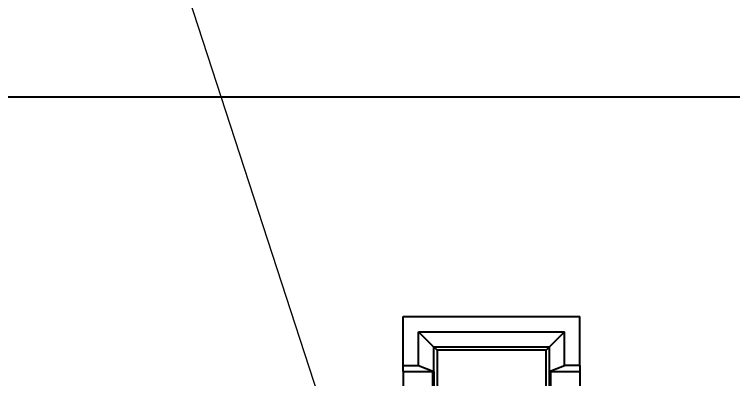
# Model space of a CAD drawing. Header units: millimetres. Extents: x 15 to 205, y 5 to 292.
# Drawn here: x 85.05 to 96.78, y 238.81 to 244.77 of the extents above; entities that cross this region are included whole.
import ezdxf

# ---------------------------------------------------------------- set-up
doc = ezdxf.new("R2010")
doc.units = ezdxf.units.MM
doc.layers.add('Annotations', color=7, linetype='Continuous')
doc.layers.add('Geometries', color=7, linetype='Continuous')
doc.dimstyles.new('ISO-25', dxfattribs={"dimtxt": 2.5, "dimasz": 2.5, "dimexe": 1.25, "dimexo": 0.625, "dimtad": 1, "dimtxsty": 'Standard', "dimcen": 2.5, "dimadec": 0, "dimazin": 0, "dimtfac": 1, "dimtmove": 0, "dimatfit": 3, "dimfxl": 1, "dimarcsym": 0})

msp = doc.modelspace()

# ---------------------------------------------------------------- linework, layer by layer
at = {"layer": 'Geometries', "linetype": 'Continuous', "lineweight": 40}
for p, q in [((158.675, 243.419), (62.675, 243.419)), ((91.391, 239.844), (94.271, 239.844)), ((91.391, 239.044), (91.391, 239.844)), ((94.271, 239.044), (94.271, 239.844)), ((91.891, 239.344), (91.641, 239.594)), ((91.641, 239.594), (94.021, 239.594)), ((91.641, 239.044), (91.641, 239.594)), ((93.771, 239.344), (94.021, 239.594)), ((94.021, 239.044), (94.021, 239.594)), ((93.771, 239.344), (91.891, 239.344)), ((91.891, 238.944), (91.891, 239.344)), ((91.941, 239.294), (91.891, 239.344)), ((93.721, 239.294), (91.941, 239.294)), ((91.941, 239.294), (91.941, 217.794)), ((93.771, 239.344), (93.721, 239.294)), ((93.721, 217.794), (93.721, 239.294)), ((93.771, 239.344), (93.771, 238.944)), ((91.391, 238.944), (91.391, 239.044)), ((91.391, 239.044), (91.641, 239.044)), ((91.641, 239.044), (91.891, 238.944)), ((93.771, 238.944), (94.021, 239.044)), ((94.271, 239.044), (94.021, 239.044)), ((94.271, 239.044), (94.271, 238.944)), ((91.391, 238.944), (91.391, 238.404)), ((91.391, 238.944), (91.866, 238.944)), ((91.866, 238.944), (91.891, 238.944)), ((91.866, 238.944), (91.866, 218.144)), ((91.891, 238.944), (91.891, 218.144)), ((93.771, 238.944), (93.771, 218.144)), ((93.771, 238.944), (93.796, 238.944)), ((93.796, 238.944), (94.271, 238.944)), ((93.796, 218.144), (93.796, 238.944)), ((94.271, 238.944), (94.271, 238.404))]:
    msp.add_line(p, q, dxfattribs=at)

# ---------------------------------------------------------------- leaders
at = {"layer": 'Annotations', "linetype": 'Continuous', "lineweight": 15}
msp.add_leader([(93.276, 228.544), (85.249, 253.155)], dimstyle='ISO-25', dxfattribs=at)

doc.saveas('drawing.dxf')
